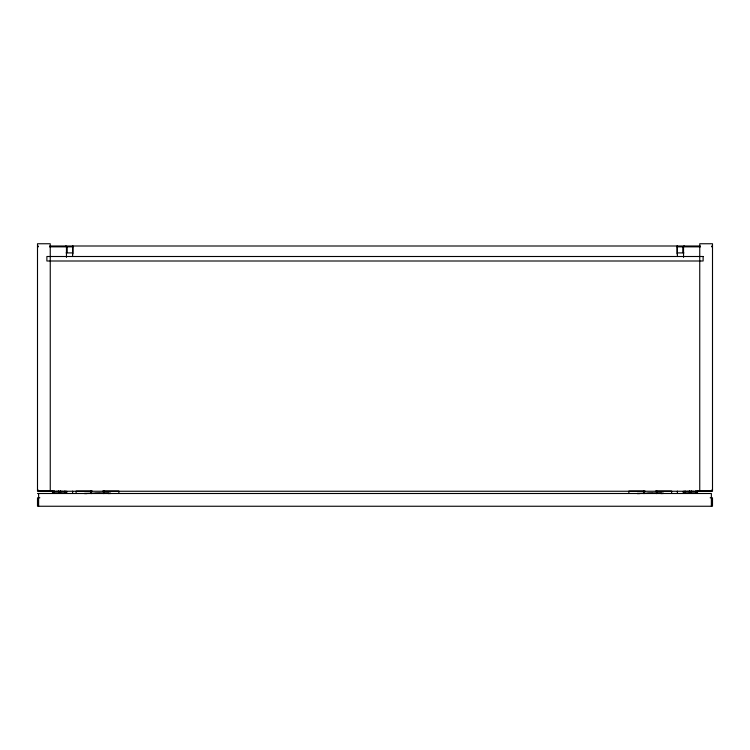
<?xml version="1.0" encoding="UTF-8"?>
<svg xmlns="http://www.w3.org/2000/svg" width="750" height="750" viewBox="0 0 750 750"><rect width="100%" height="100%" fill="white"/><g stroke="black" fill="none" stroke-linecap="round" stroke-linejoin="round"><path stroke-width="1.12" d="M38.222 246L37.5 246.844L38.222 246.844M108.188 493.575L110.616 493.5M660.938 493.575L663.366 493.5M110.616 493.125L84.384 493.5L108.741 493.125M663.366 493.125L637.134 493.5L661.491 493.125M49.688 246L700.312 246M49.519 246.844L72.984 246.844M677.016 246.844L700.481 246.844M711.778 246.844L712.5 246.844L711.778 246M66.103 252.909L71.897 252.909M678.103 252.909L683.897 252.909M38.222 490.05L37.5 490.05L38.222 490.894L53.288 490.894M711.778 490.05L712.5 490.05L711.778 490.894L696.712 490.894M92.297 491.1L76.125 491.1L76.125 493.5M102.703 491.1L118.875 491.1L118.875 493.5M645.047 491.1L628.875 491.1L628.875 493.5M655.453 491.1L671.625 491.1L671.625 493.5M55.894 491.4L63.356 491.4M686.644 491.4L694.106 491.4M54.75 491.55L64.5 491.55M685.5 491.55L695.25 491.55M94.772 493.35L100.228 493.35M647.522 493.35L652.978 493.35M37.5 493.5L711.375 493.5L711.375 506.25M39.844 497.803L37.5 497.803L37.5 506.25L712.5 506.25L712.5 497.803L710.156 497.803M637.134 493.5L639.562 493.575M84.384 493.5L86.812 493.575M699.75 491.25L699.75 243.75L712.5 243.75L712.5 491.25L37.5 491.25L37.5 243.75L50.25 243.75L50.25 491.25M697.5 491.259L697.5 493.5M696.994 491.381L696.994 493.425L683.756 493.425L683.756 491.381M695.691 490.781L695.691 493.078L685.059 493.078L685.059 490.781M691.312 490.875L691.312 493.069M689.438 490.875L689.438 493.069M683.541 257.372L683.541 246.844L684.263 246L682.809 246.844L682.809 252.694M683.25 491.259L683.25 493.5M677.381 246L677.381 256.519M677.381 491.128L677.381 493.463M677.016 246L677.016 253.856M656.906 491.091L656.906 492.225M656.531 491.091L656.531 493.641M643.969 491.091L643.969 493.641M643.594 491.091L643.594 492.225M104.156 491.091L104.156 492.225M103.781 491.091L103.781 493.641M91.219 491.091L91.219 493.641M90.844 491.091L90.844 492.225M72.984 246L72.984 253.856M72.619 246L72.619 256.519M72.619 491.128L72.619 493.463M67.191 252.694L67.191 246.844L65.738 246L66.459 246.844L66.459 257.372M66.75 491.259L66.75 493.5M66.244 491.381L66.244 493.425L53.006 493.425L53.006 491.381M64.941 490.781L64.941 493.078L54.309 493.078L54.309 490.781M60.562 490.875L60.562 493.069M58.688 490.875L58.688 493.069M52.5 491.259L52.5 493.5M38.625 493.5L38.625 506.25M703.125 256.5L46.875 256.5L46.875 261L703.125 261L703.125 256.5"/></g></svg>
